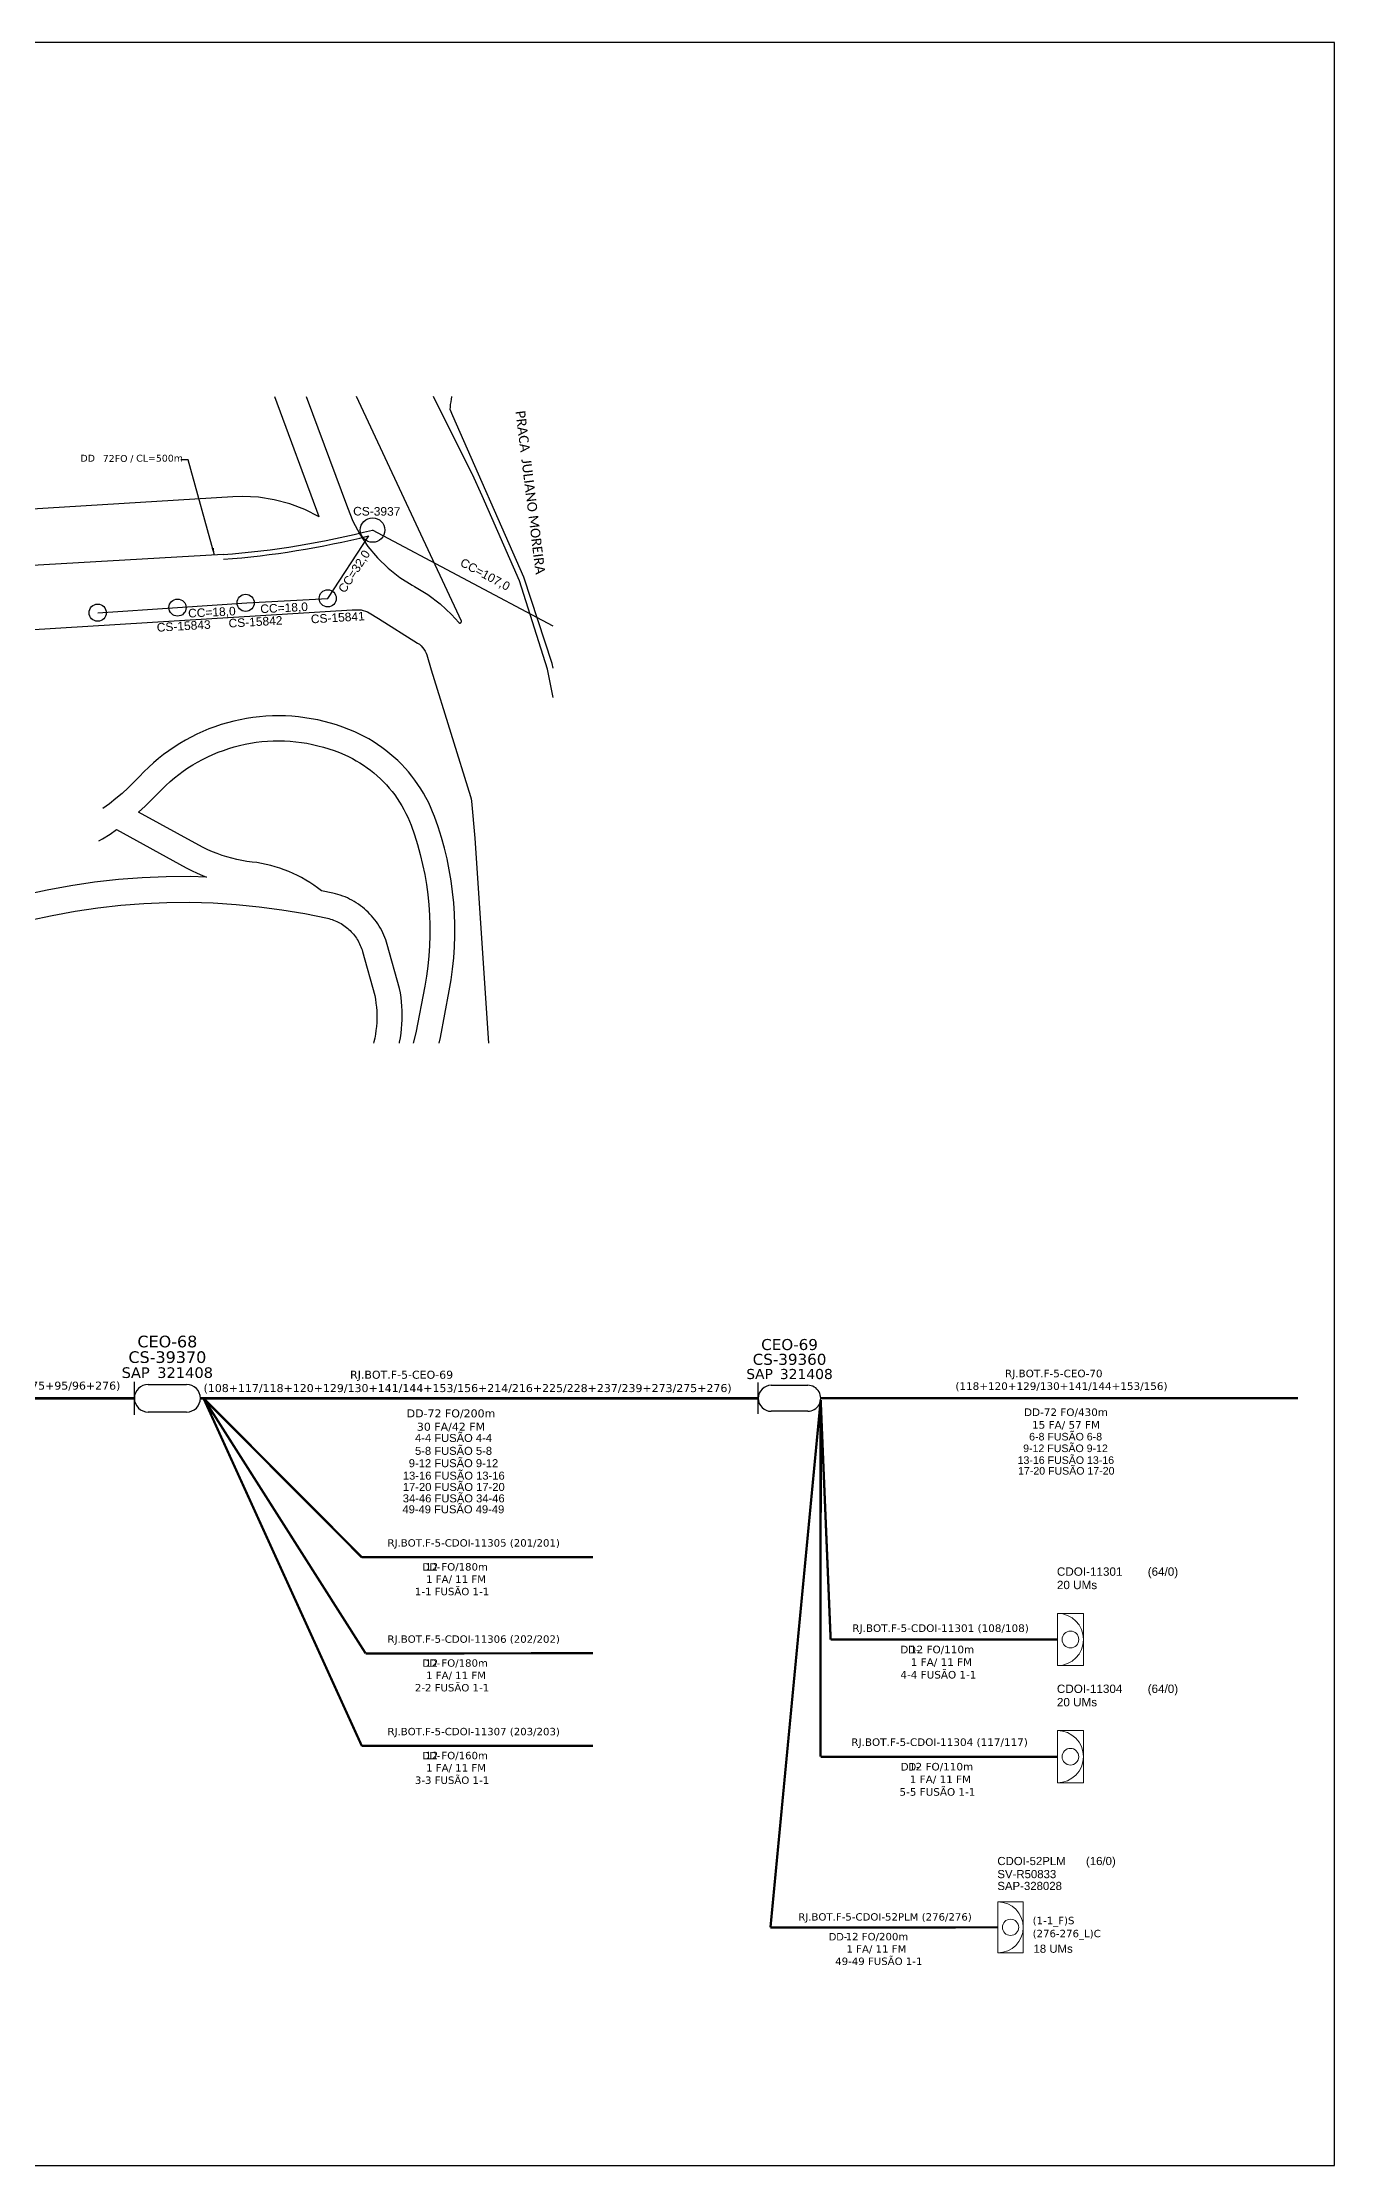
# Model space of a CAD drawing. Header units: millimetres. Extents: x 891 to 2640, y 408 to 1002.
# Drawn here: x 1368 to 1730, y 408 to 1002 of the extents above; entities that cross this region are included whole.
import ezdxf
from ezdxf.enums import TextEntityAlignment as Align

# ---------------------------------------------------------------- set-up
doc = ezdxf.new("R2010")
doc.units = ezdxf.units.MM
doc.layers.add("20.0-LEGENDA DOS CDO'S", color=1, linetype='Continuous', lineweight=0)
doc.layers.add('20.1-CDO_INTERIOR', color=1, linetype='Continuous', lineweight=0)
for name, color, linetype in [('20.4-CEOS', 1, 'Continuous'), ('CAP a instalar', 1, 'Continuous'), ('CD a instalar', 1, 'Continuous'), ('CEOS', 1, 'Continuous'), ('label_cabos', 7, 'Continuous'), ('Legenda', 1, 'Continuous'), ('ml', 1, 'Continuous'), ('surveys legendas', 7, 'Continuous')]:
    doc.layers.add(name, color=color, linetype=linetype)
doc.layers.add('EXTRA', color=50, linetype='Continuous', plot=False)
doc.styles.add('ARIAL', font='arial.ttf')
doc.styles.add('Legend', font='calibri.ttf')
doc.styles.add('siredit', font='verdana.ttf')
doc.dimstyles.new('CC', dxfattribs={"dimtxt": 1, "dimasz": 2, "dimexe": 0.18, "dimexo": 0.0625, "dimgap": 0.09, "dimtad": 0, "dimdec": 0, "dimrnd": 1, "dimzin": 0, "dimdsep": 46, "dimtxsty": 'siredit', "dimblk": 'NONE', "dimcen": 0, "dimse1": 1, "dimse2": 1, "dimsd1": 1, "dimsd2": 1, "dimclrt": 7, "dimadec": 0, "dimazin": 0, "dimtfac": 1, "dimtdec": 0, "dimtofl": 0, "dimtmove": 0, "dimatfit": 3, "dimfxl": 0, "dimtolj": 1, "dimtzin": 0, "dimarcsym": 0})

# ---------------------------------------------------------------- blocks, each defined once
blk = doc.blocks.new('LEGENDA DOS CABOS')
at = {"layer": 'EXTRA', "color": 0, "style": 'siredit'}
for tag, p in [('ID', (4.6, 0.97)), ('XX', (9.03, 0.97))]:
    blk.add_attdef(tag, text='', height=0.48, rotation=359.69, dxfattribs=at).set_placement(p, align=Align.MIDDLE_CENTER)
at = {"layer": 'Legenda', "color": 0, "style": 'siredit'}
for tag, p in [('TIPO_CABO', (1.31, 0)), ('CABO', (4.69, -0.05)), ('/', (6.81, -0.05)), ('METROS', (10.03, -0.05))]:
    blk.add_attdef(tag, text='', height=0.8, rotation=359.69, dxfattribs=at).set_placement(p, align=Align.MIDDLE_CENTER)
blk = doc.blocks.new('_None')
blk = doc.blocks.new('CDOI_INT')
at = {"layer": '20.1-CDO_INTERIOR', "color": 0, "lineweight": 18}
blk.add_lwpolyline([(4.25, -4.25), (4.25, 4.25), (0, 4.25), (0, -4.25)], close=True, dxfattribs=at)
blk.add_circle((2.12, 0), 1.36, dxfattribs=at)
blk.add_arc((0, 0), 4.25, 270, 90, dxfattribs=at)
at = {"layer": "20.0-LEGENDA DOS CDO'S", "color": 0, "style": 'ARIAL'}
for tag, p in [('CDO_N', (-0.08, 10.38)), ('SPLITER_1', (21.18, 10.38)), ('SAP', (-0.08, 6.23)), ('SURVEY', (-0.08, 8.2)), ('SPLITER_2', (21.19, 8.68)), ('1:XX', (5.94, -2.22)), ('UMS', (5.94, -4.24))]:
    blk.add_attdef(tag, p, '', height=1.36, dxfattribs=at)
blk.add_attdef('FIBRAS_UTILIZADAS', text='', height=1.36, dxfattribs=at).set_placement((15.34, 10.38), align=Align.CENTER)

msp = doc.modelspace()

# ---------------------------------------------------------------- linework, layer by layer
msp.add_lwpolyline([(891.21, 408.06), (1729.77, 408.06), (1729.77, 1002.06), (891.21, 1002.06), (891.21, 408.06)])
at = {"color": 4, "linetype": 'Continuous'}
for points in [[(1433.2, 903), (1445.63, 869.45)], [(1442.01, 903), (1453.58, 871.98)], [(1453.58, 871.98), (1455.12, 868.13), (1457.05, 864.47), (1459.34, 861.03), (1461.99, 857.85), (1464.96, 854.95), (1468.22, 852.39), (1471.72, 850.18), (1472.36, 849.83), (1476.08, 847.59), (1479.55, 844.98), (1482.73, 842.02), (1484.72, 839.79), (1484.74, 839.75), (1484.78, 839.73), (1484.82, 839.69), (1484.85, 839.67), (1484.9, 839.65), (1484.94, 839.64), (1484.98, 839.63), (1485.03, 839.62), (1485.07, 839.62), (1485.12, 839.62), (1485.16, 839.63), (1485.2, 839.64), (1485.25, 839.67), (1485.28, 839.68), (1485.32, 839.71), (1485.36, 839.74), (1485.39, 839.77), (1485.42, 839.81), (1485.44, 839.85), (1485.45, 839.88), (1485.48, 839.93), (1485.49, 839.98), (1485.49, 840.01), (1485.49, 840.06), (1485.49, 840.11), (1485.48, 840.15), (1485.46, 840.19), (1456.15, 903)], [(1511.15, 818.82), (1509.54, 826.68), (1501.7, 851.41), (1491.33, 875.2), (1488.54, 881.23), (1488.51, 881.26), (1477.63, 903)], [(1511.15, 827.02), (1510.89, 828.32), (1502.98, 852.46), (1483.06, 897.59), (1482.37, 899.38), (1482.41, 900.09), (1482.47, 900.81), (1482.57, 901.52), (1482.68, 902.22), (1482.82, 902.92), (1482.84, 903)], [(1445.63, 869.45), (1445.66, 869.36), (1441.67, 871.39), (1437.47, 872.99), (1433.13, 874.13), (1428.71, 874.82), (1424.23, 875.04), (1421.52, 874.94), (1290.76, 866.96), (1225.25, 864.05), (1203.18, 862.78)], [(1213.42, 818.79), (1212.26, 821.38), (1212.03, 821.96), (1211.86, 822.57), (1211.77, 823.2), (1211.73, 823.82), (1211.77, 824.44), (1211.86, 825.07), (1212.03, 825.68), (1212.25, 826.26), (1212.54, 826.82), (1212.87, 827.35), (1213.27, 827.84), (1213.71, 828.28), (1214.2, 828.68), (1214.73, 829.02), (1215.28, 829.3), (1215.87, 829.53), (1216.48, 829.7), (1217.1, 829.8), (1217.43, 829.82), (1323.46, 835.21), (1323.54, 835.21), (1454.9, 843.28)], [(1454.9, 843.28), (1456.14, 843.35), (1456.78, 843.36), (1457.4, 843.3), (1458.01, 843.17), (1458.61, 842.99), (1459.19, 842.74), (1459.69, 842.45), (1462.26, 840.85)], [(1462.26, 840.85), (1473.21, 834.03), (1473.73, 833.67), (1474.2, 833.25), (1474.63, 832.79), (1475.01, 832.29), (1475.34, 831.75), (1475.6, 831.18), (1475.77, 830.7), (1477.06, 826.53), (1488.04, 791.05), (1488.19, 790.44), (1488.28, 789.83), (1489.23, 779.47), (1493.02, 722.09)], [(1479.21, 722.09), (1479.62, 723.67), (1482.08, 736.71), (1482.61, 739.76), (1483.03, 742.83), (1483.34, 745.91), (1483.55, 749), (1483.66, 752.1), (1483.66, 755.2), (1483.56, 758.29), (1483.35, 761.38), (1483.03, 764.46), (1482.62, 767.53), (1482.09, 770.58), (1481.47, 773.62), (1480.74, 776.63), (1479.91, 779.61), (1478.98, 782.57), (1477.95, 785.49), (1477.42, 786.84), (1476.85, 788.17), (1476.23, 789.49), (1475.56, 790.77), (1474.85, 792.04), (1474.09, 793.28), (1473.29, 794.49), (1472.45, 795.68), (1471.57, 796.83), (1470.65, 797.96), (1469.7, 799.05), (1468.7, 800.11), (1467.67, 801.13), (1466.6, 802.11), (1465.5, 803.06), (1464.37, 803.97), (1463.21, 804.84), (1462.01, 805.67), (1460.79, 806.45), (1459.55, 807.2), (1458.27, 807.9), (1456.98, 808.55), (1455.66, 809.16), (1453.98, 809.87), (1452.28, 810.52), (1450.55, 811.11), (1448.81, 811.64), (1447.04, 812.11), (1445.27, 812.52), (1443.48, 812.87), (1441.68, 813.15), (1439.87, 813.38), (1438.05, 813.54), (1436.23, 813.64), (1434.41, 813.68), (1432.58, 813.65), (1430.76, 813.56), (1428.95, 813.41), (1427.14, 813.19), (1425.33, 812.92), (1423.54, 812.58), (1421.76, 812.18), (1420, 811.72), (1418.25, 811.2), (1416.52, 810.62), (1414.82, 809.98), (1413.13, 809.28), (1411.47, 808.52), (1409.84, 807.71), (1408.24, 806.84), (1406.66, 805.92), (1405.12, 804.94), (1403.62, 803.91), (1402.15, 802.83), (1400.72, 801.7), (1399.33, 800.52), (1397.98, 799.3), (1396.67, 798.02), (1395.41, 796.71), (1393.84, 795.07), (1392.21, 793.48), (1390.53, 791.96), (1388.8, 790.49), (1387.02, 789.08), (1385.19, 787.73)], [(1446.3, 764.73), (1445.24, 765.54), (1444.16, 766.31), (1443.05, 767.04), (1441.92, 767.73), (1440.76, 768.39), (1439.58, 769), (1438.38, 769.57), (1437.17, 770.1), (1435.93, 770.59), (1434.68, 771.03), (1433.41, 771.43), (1432.13, 771.79), (1430.84, 772.1), (1429.54, 772.37), (1428.23, 772.59), (1426.91, 772.76), (1425.49, 772.95), (1424.07, 773.19), (1422.67, 773.47), (1421.28, 773.81), (1419.89, 774.2), (1418.53, 774.63), (1417.18, 775.11), (1415.84, 775.64), (1414.53, 776.21), (1413.24, 776.83), (1411.97, 777.5), (1395.16, 786.69), (1397.01, 788.38), (1398.81, 790.13), (1400.55, 791.94), (1401.65, 793.09), (1402.78, 794.19), (1403.95, 795.25), (1405.16, 796.28), (1406.4, 797.26), (1407.67, 798.19), (1408.98, 799.09), (1410.32, 799.94), (1411.68, 800.74), (1413.07, 801.49), (1414.49, 802.2), (1415.93, 802.85), (1417.39, 803.46), (1418.87, 804.01), (1420.37, 804.52), (1421.89, 804.97), (1423.42, 805.37), (1424.96, 805.72), (1426.51, 806.01), (1428.08, 806.25), (1429.65, 806.44), (1431.23, 806.57), (1432.81, 806.64), (1434.39, 806.67), (1435.97, 806.64), (1437.55, 806.55), (1439.13, 806.41), (1440.7, 806.21), (1442.26, 805.97), (1443.81, 805.66), (1445.35, 805.31), (1446.88, 804.9), (1448.4, 804.44), (1449.89, 803.93), (1451.37, 803.36), (1452.83, 802.75), (1453.93, 802.24), (1455, 801.7), (1456.06, 801.11), (1457.1, 800.5), (1458.12, 799.84), (1459.11, 799.15), (1460.08, 798.43), (1461.02, 797.67), (1461.94, 796.88), (1462.82, 796.06), (1463.68, 795.21), (1464.51, 794.33), (1465.31, 793.42), (1466.07, 792.49), (1466.81, 791.53), (1467.51, 790.54), (1468.17, 789.53), (1468.8, 788.5), (1469.39, 787.45), (1469.95, 786.37), (1470.46, 785.28), (1470.94, 784.17), (1471.38, 783.05), (1472.33, 780.35), (1473.19, 777.62), (1473.96, 774.87), (1474.63, 772.09), (1475.21, 769.29), (1475.69, 766.47), (1476.08, 763.64), (1476.36, 760.79), (1476.56, 757.94), (1476.65, 755.08), (1476.65, 752.22), (1476.56, 749.36), (1476.36, 746.51), (1476.07, 743.66), (1475.68, 740.83), (1475.2, 738.01), (1472.73, 724.97), (1472.01, 722.09)], [(1384.04, 778.65), (1385.06, 779.25), (1387.18, 780.6), (1388.99, 781.84), (1408.51, 771.17), (1410, 770.39), (1411.52, 769.66), (1413.07, 768.98), (1414.12, 768.57), (1414.12, 768.57), (1409.62, 768.69), (1402.9, 768.65), (1396.2, 768.36), (1389.51, 767.85), (1382.83, 767.1), (1376.19, 766.12), (1369.59, 764.9), (1363.04, 763.46)], [(1364.71, 756.45), (1371.02, 757.84), (1377.37, 759.01), (1383.76, 759.96), (1390.18, 760.68), (1396.63, 761.18), (1403.08, 761.45), (1409.54, 761.49), (1416, 761.31), (1422.45, 760.9), (1428.87, 760.27), (1435.28, 759.42), (1441.65, 758.33), (1447.97, 757.03), (1448.42, 756.92), (1448.86, 756.8), (1449.3, 756.66), (1449.73, 756.51), (1450.16, 756.34), (1450.58, 756.16), (1450.99, 755.96), (1451.4, 755.75), (1451.8, 755.52), (1452.19, 755.28), (1452.57, 755.03), (1452.95, 754.76), (1453.31, 754.48), (1453.66, 754.19), (1454.01, 753.88), (1454.34, 753.57), (1454.66, 753.24), (1454.97, 752.9), (1455.27, 752.55), (1455.56, 752.19), (1455.83, 751.83), (1456.09, 751.45), (1456.34, 751.06), (1456.57, 750.67), (1456.79, 750.26), (1457, 749.85), (1457.19, 749.44), (1457.36, 749.01), (1457.52, 748.58), (1457.67, 748.15), (1457.8, 747.71), (1461.24, 735.43), (1461.43, 734.36), (1461.58, 733.28), (1461.69, 732.19), (1461.77, 731.1), (1461.81, 730.01), (1461.8, 728.92), (1461.77, 727.83), (1461.69, 726.74), (1461.57, 725.66), (1461.42, 724.58), (1461.23, 723.5), (1461, 722.43), (1460.92, 722.09)], [(1468.13, 722.09), (1468.19, 722.37), (1468.42, 723.61), (1468.6, 724.86), (1468.75, 726.11), (1468.85, 727.36), (1468.91, 728.62), (1468.93, 729.88), (1468.91, 731.13), (1468.84, 732.39), (1468.74, 733.64), (1468.59, 734.89), (1468.4, 736.14), (1468.17, 737.37), (1464.74, 749.65), (1464.53, 750.33), (1464.31, 751), (1464.06, 751.66), (1463.78, 752.32), (1463.49, 752.96), (1463.17, 753.6), (1462.83, 754.22), (1462.47, 754.83), (1462.09, 755.43), (1461.69, 756.01), (1461.27, 756.58), (1460.82, 757.14), (1460.36, 757.68), (1459.88, 758.2), (1459.39, 758.7), (1458.87, 759.19), (1458.34, 759.66), (1457.79, 760.11), (1457.23, 760.54), (1456.65, 760.96), (1456.06, 761.35), (1455.46, 761.72), (1454.84, 762.07), (1454.21, 762.4), (1453.57, 762.7), (1452.92, 762.99), (1452.27, 763.25), (1451.6, 763.49), (1450.92, 763.7), (1450.24, 763.89), (1449.55, 764.06), (1446.3, 764.73)]]:
    msp.add_lwpolyline(points, dxfattribs=at)
at = {"color": 0, "ltscale": 7, "const_width": 0.644}
for points in [[(1413.33, 622.72), (1457.61, 578.26)], [(1458.68, 551.35), (1413.33, 622.72)], [(1413.33, 622.72), (1457.61, 525.47)], [(1457.61, 578.26), (1522.3, 578.29)], [(1458.68, 551.35), (1522.3, 551.38)], [(1457.61, 525.47), (1522.3, 525.51)]]:
    msp.add_lwpolyline(points, dxfattribs=at)
at = {"color": 1, "ltscale": 7, "const_width": 0.644}
for points in [[(1571.95, 474.67), (1586, 622.24)], [(1571.95, 474.67), (1635.57, 474.71)]]:
    msp.add_lwpolyline(points, dxfattribs=at)
at = {"layer": '20.4-CEOS', "color": 5}
for p, q in [((1393.97, 618.08), (1393.97, 627.35)), ((1397.82, 626.56), (1408.6, 626.56)), ((1568.54, 618.33), (1568.54, 627.11)), ((1572.18, 626.36), (1582.39, 626.36)), ((1408.6, 618.87), (1397.82, 618.87)), ((1582.39, 619.08), (1572.18, 619.08))]:
    msp.add_line(p, q, dxfattribs=at)
for centre, major_axis, start_param, end_param in [((1397.82, 622.72), (-2.72, 2.72), -0.785398, 2.356194), ((1408.6, 622.72), (2.72, 2.72), 3.926991, 7.068583), ((1572.18, 622.72), (-2.57, 2.57), -0.785398, 2.356194), ((1582.39, 622.72), (-2.57, 2.57), 2.356194, 5.497787)]:
    msp.add_ellipse(centre, major_axis=major_axis, ratio=1, start_param=start_param, end_param=end_param, dxfattribs=at)
at = {"layer": 'CAP a instalar', "color": 8, "ltscale": 7}
for p, q in [((1448.08, 846.53), (1459.55, 864.01)), ((1383.71, 842.51), (1406.06, 843.95)), ((1406.06, 843.95), (1425.45, 845.32)), ((1425.45, 845.32), (1448.08, 846.53))]:
    msp.add_line(p, q, dxfattribs=at)
at = {"layer": 'CAP a instalar', "color": 7, "ltscale": 7}
for p, q in [((1511.15, 838.72), (1460.62, 865.64)), ((1460.62, 865.64), (1460.62, 865.64)), ((1418.79, 858.77), (1317.87, 852.97))]:
    msp.add_line(p, q, dxfattribs=at)
at = {"layer": 'CAP a instalar', "color": 5, "ltscale": 7, "const_width": 0.696}
msp.add_lwpolyline([(1232.35, 669.11), (1232.3, 622.72), (1393.97, 622.72)], dxfattribs=at)
at = {"layer": 'CAP a instalar', "color": 0, "ltscale": 7}
for points, const_width in [([(1412.45, 622.72), (1568.54, 622.72)], 0.696), ([(1586, 622.24), (1585.98, 522.42)], 0.659), ([(1586, 622.24), (1588.79, 555.21)], 0.659), ([(1586.03, 622.72), (1719.54, 622.72)], 0.659), ([(1588.79, 555.21), (1652.24, 555.24)], 0.659), ([(1585.98, 522.42), (1652.23, 522.45)], 0.659)]:
    msp.add_lwpolyline(points, dxfattribs=dict(at, const_width=const_width))
at = {"layer": 'CAP a instalar', "color": 7, "ltscale": 7}
msp.add_arc((1399.63, 1106.14), 248.11, 274.42982, 284.22996, dxfattribs=at)
at = {"layer": 'CAP a instalar', "color": 8, "ltscale": 7}
msp.add_arc((1399.63, 1106.14), 249.43, 274.42982, 283.90003, dxfattribs=at)
at = {"layer": 'ml', "color": 5}
for centre, radius in [((1460.62, 865.64), 3.43), ((1383.71, 842.51), 2.4), ((1406.06, 843.95), 2.4), ((1425.11, 845.28), 2.4), ((1448.08, 846.53), 2.4)]:
    msp.add_circle(centre, radius, dxfattribs=at)

# ---------------------------------------------------------------- block references
at = {"color": 1, "ltscale": 7}
ref = msp.add_blockref('CDOI_INT', (1635.57, 474.71), dxfattribs=dict(at, xscale=1.677251095887768, yscale=1.677251095887214, zscale=1.677251095887244))
ref.add_attrib('CDO_N', 'CDOI-52PLM', (1635.43, 492.12), dxfattribs={"layer": "20.0-LEGENDA DOS CDO'S", "color": 0, "height": 2.282, "style": 'ARIAL'})
ref.add_attrib('FIBRAS_UTILIZADAS', '       (16/0)', dxfattribs={"layer": "20.0-LEGENDA DOS CDO'S", "color": 0, "height": 2.2815, "style": 'ARIAL'}).set_placement((1661.3, 492.12), align=Align.CENTER)
ref.add_attrib('SURVEY', 'SV-R50833', (1635.44, 488.46), dxfattribs={"layer": "20.0-LEGENDA DOS CDO'S", "color": 0, "height": 2.282, "style": 'ARIAL'})
ref.add_attrib('SAP', 'SAP-328028', (1635.43, 485.15), dxfattribs={"layer": "20.0-LEGENDA DOS CDO'S", "color": 0, "height": 2.282, "style": 'ARIAL'})
ref.add_attrib('UMS', '18 UMs', (1645.54, 467.59), dxfattribs={"layer": "20.0-LEGENDA DOS CDO'S", "color": 0, "height": 2.282, "style": 'ARIAL'})
at = {"layer": 'CAP a instalar', "color": 0, "ltscale": 7}
ref = msp.add_blockref('CDOI_INT', (1652.24, 555.24), dxfattribs=dict(at, xscale=1.717728911173338, yscale=1.71772891117348, zscale=1.717728911173514))
ref.add_attrib('CDO_N', 'CDOI-11301', (1652.1, 573.07), dxfattribs={"layer": "20.0-LEGENDA DOS CDO'S", "color": 0, "height": 2.337, "style": 'ARIAL'})
ref.add_attrib('FIBRAS_UTILIZADAS', '       (64/0)', dxfattribs={"layer": "20.0-LEGENDA DOS CDO'S", "color": 0, "height": 2.3366, "style": 'ARIAL'}).set_placement((1678.59, 573.07), align=Align.CENTER)
ref.add_attrib('SURVEY', '20 UMs', (1652.1, 569.33), dxfattribs={"layer": "20.0-LEGENDA DOS CDO'S", "color": 0, "height": 2.337, "style": 'ARIAL'})
ref = msp.add_blockref('CDOI_INT', (1652.23, 522.45), dxfattribs=dict(at, xscale=1.717728911173338, yscale=1.71772891117348, zscale=1.717728911173514))
ref.add_attrib('CDO_N', 'CDOI-11304', (1652.09, 540.28), dxfattribs={"layer": "20.0-LEGENDA DOS CDO'S", "color": 0, "height": 2.337, "style": 'ARIAL'})
ref.add_attrib('FIBRAS_UTILIZADAS', '       (64/0)', dxfattribs={"layer": "20.0-LEGENDA DOS CDO'S", "color": 0, "height": 2.3366, "style": 'ARIAL'}).set_placement((1678.58, 540.28), align=Align.CENTER)
ref.add_attrib('SURVEY', '20 UMs', (1652.09, 536.54), dxfattribs={"layer": "20.0-LEGENDA DOS CDO'S", "color": 0, "height": 2.337, "style": 'ARIAL'})
at = {"layer": 'label_cabos'}
ref = msp.add_blockref('LEGENDA DOS CABOS', (1376.93, 885.73), dxfattribs=dict(at, xscale=2.40000000000069, yscale=2.400000000000687, zscale=2.400000000000667, rotation=0.329970618460889))
ref.add_attrib('CABO', ' 72FO', dxfattribs={"layer": 'Legenda', "color": 0, "height": 1.92, "rotation": 0.01998, "style": 'siredit'}).set_placement((1388.18, 885.67), align=Align.MIDDLE_CENTER)
ref.add_attrib('METROS', 'CL=500m', dxfattribs={"layer": 'Legenda', "color": 0, "height": 1.92, "rotation": 0.01998, "style": 'siredit'}).set_placement((1401.02, 885.75), align=Align.MIDDLE_CENTER)
ref.add_attrib('/', '/', dxfattribs={"layer": 'Legenda', "color": 0, "height": 1.92, "rotation": 0.01998, "style": 'siredit'}).set_placement((1393.27, 885.7), align=Align.MIDDLE_CENTER)
ref.add_attrib('TIPO_CABO', '  DD', dxfattribs={"layer": 'Legenda', "color": 0, "height": 1.92, "rotation": 0.01998, "style": 'siredit'}).set_placement((1380.09, 885.74), align=Align.MIDDLE_CENTER)

# ---------------------------------------------------------------- texts
at = {"color": 5, "style": 'Legend'}
msp.add_text('PRACA  JULIANO MOREIRA', height=2.7223, rotation=277.11076, dxfattribs=at).set_placement((1500.58, 898.87))
at = {"color": 0, "linetype": 'Continuous', "style": 'ARIAL'}
for s, height, p in [('4-4 FUSÃO 4-4', 2.2386, (1472.5, 610.51)), ('6-8 FUSÃO 6-8', 2.1199, (1644.33, 610.93)), ('9-12 FUSÃO 9-12', 2.2386, (1470.76, 603.45)), ('5-8 FUSÃO 5-8', 2.2386, (1472.5, 606.9)), ('13-16 FUSÃO 13-16', 2.1199, (1641.1, 604.36)), ('9-12 FUSÃO 9-12', 2.1199, (1642.65, 607.67)), ('13-16 FUSÃO 13-16', 2.2386, (1469.09, 599.96)), ('17-20 FUSÃO 17-20', 2.1199, (1641.22, 601.37)), ('34-46 FUSÃO 34-46', 2.2386, (1469.08, 593.61)), ('17-20 FUSÃO 17-20', 2.2386, (1469.09, 596.8))]:
    msp.add_text(s, height=height, dxfattribs=at).set_placement(p)
at = {"color": 1, "linetype": 'Continuous', "style": 'ARIAL'}
msp.add_text('49-49 FUSÃO 49-49', height=2.2386, dxfattribs=at).set_placement((1468.97, 590.55))
at = {"color": 0, "linetype": 'Continuous', "insert": (1482.56, 618.36), "char_height": 2.2386, "width": 69.687, "attachment_point": 5, "style": 'ARIAL'}
msp.add_mtext('{\\fVerdana|b0|i0|c0|p34;\\C256;\\PDD-72 FO/200m\\P30 FA/42 FM}', dxfattribs=at)
at = {"color": 0, "linetype": 'Continuous'}
for s, insert, char_height, width, attachment_point in [('{\\fVerdana|b0|i0|c0|p34;\\PDD-72 FO/430m\\P15 FA/ 57 FM}', (1654.64, 618.69), 2.1199, 65.9914, 5), ('{\\fVerdana|b0|i0|c0|p34;\\P\\pxi3.3647;RJ.BOT.F-5-CDOI-11305 (201/201)}', (1457.83, 586.75), 2.07, 64.4364, 1), ('{\\fVerdana|b0|i0|c0|p34;\\P\\pi18.359;12 FO/180m\\P\\pi18.598;1 FA/ 11 FM\\P\\pi15.462;1-1 FUSÃO 1-1}', (1457, 580.05), 2.07, 64.4364, 1), ('DD-', (1474.6, 576.58), 2.07, 17.8544, 1), ('{\\fVerdana|b0|i0|c0|p34;\\P\\pi17;12 FO/110m\\P\\pi17.22;1 FA/ 11 FM\\P\\pi14.32;4-4 FUSÃO 1-1}', (1593.99, 557.04), 2.1199, 65.9914, 1), ('{\\fVerdana|b0|i0|c0|p34;\\P\\pxi3.3647;RJ.BOT.F-5-CDOI-11307 (203/203)}', (1457.83, 533.97), 2.07, 64.4364, 1), ('{\\fVerdana|b0|i0|c0|p34;\\P\\pi18.359;12 FO/160m\\P\\pi18.598;1 FA/ 11 FM\\P\\pi15.462;3-3 FUSÃO 1-1}', (1457, 527.26), 2.07, 64.4364, 1), ('DD-', (1474.6, 523.79), 2.07, 17.8544, 1), ('{\\fVerdana|b0|i0|c0|p34;\\P\\pi17;12 FO/110m\\P\\pi17.22;1 FA/ 11 FM\\P\\pi14.32;5-5 FUSÃO 1-1}', (1593.71, 524.25), 2.1199, 65.9914, 1)]:
    msp.add_mtext(s, dxfattribs=dict(at, insert=insert, char_height=char_height, width=width, attachment_point=attachment_point))
at = {"color": 0, "ltscale": 7, "char_height": 2.07, "attachment_point": 1}
for s, insert, width in [('{\\fVerdana|b0|i0|c0|p34;\\P\\pxi3.3647;RJ.BOT.F-5-CDOI-11306 (202/202)}', (1457.83, 559.84), 64.4364), ('{\\fVerdana|b0|i0|c0|p34;\\P\\pi18.359;12 FO/180m\\P\\pi18.598;1 FA/ 11 FM\\P\\pi15.462;2-2 FUSÃO 1-1}', (1457, 553.14), 64.4364), ('DD-', (1474.6, 549.67), 17.8544)]:
    msp.add_mtext(s, dxfattribs=dict(at, insert=insert, width=width))
at = {"color": 1, "ltscale": 7, "char_height": 2.07, "width": 64.4364, "attachment_point": 1}
for s, insert in [('{\\fVerdana|b0|i0|c0|p34;\\P\\pi3.365;RJ.BOT.F-5-CDOI-52PLM (276/276)}', (1576.35, 482.12)), ('{\\fVerdana|b0|i0|c0|p34;\\P\\pi18.36;12 FO/200m\\P\\pi18.6;1 FA/ 11 FM\\P\\pi15.46;49-49 FUSÃO 1-1}', (1574.62, 476.6))]:
    msp.add_mtext(s, dxfattribs=dict(at, insert=insert))
at = {"color": 1, "linetype": 'Continuous', "char_height": 2.07, "width": 64.4364, "attachment_point": 1}
for s, insert in [('{\\fVerdana|b0|i0|c0|p34;(1-1_F)S}', (1645.3, 477.65)), ('{\\fVerdana|b0|i0|c0|p34;(276-276_L)C}', (1645.3, 474.01))]:
    msp.add_mtext(s, dxfattribs=dict(at, insert=insert))
at = {"color": 1, "ltscale": 7, "insert": (1588.29, 473.11), "char_height": 2.07, "width": 17.8544, "attachment_point": 1, "style": 'ARIAL'}
msp.add_mtext('DD-', dxfattribs=at)
at = {"layer": '20.4-CEOS', "color": 5, "style": 'siredit'}
for tag, text, height, p in [('CS-39370', 'CS-XXXX', 3.257, (1403.21, 635.87)), ('CEO-68', 'CEOSXXX', 3.257, (1403.21, 640.24)), ('CEO-69', 'CEOSXXX', 3.085, (1577.29, 639.31)), ('CS-39360', 'CS-XXXX', 3.085, (1577.29, 635.17))]:
    msp.add_attdef(tag, text=text, height=height, dxfattribs=at).set_placement(p, align=Align.TOP_CENTER)
at = {"layer": 'CD a instalar', "color": 0, "linetype": 'Continuous', "attachment_point": 1}
for s, insert, char_height, width in [('{\\fVerdana|b0|i0|c0|p34;\\P                                                   RJ.BOT.F-5-CEO-68               \\C1;(105/108+117/120+129/132+141/144+153/156+214/216+225/228+237/239+273/275+95/96+276)}', (1232.41, 634.85), 2.23864, 141.5867), ('{\\fVerdana|b0|i0|c0|p34;\\P               RJ.BOT.F-5-CEO-70      \\P(118+120+129/130+141/144+153/156)}', (1623.69, 634.26), 2.1199, 65.9914), ('{\\fVerdana|b0|i0|c0|p34;\\PRJ.BOT.F-5-CDOI-11301 (108/108)}', (1594.84, 563.01), 2.1199, 65.9914), ('{\\fVerdana|b0|i0|c0|p34;\\PRJ.BOT.F-5-CDOI-11304 (117/117)}', (1594.56, 531.11), 2.1199, 65.9914)]:
    msp.add_mtext(s, dxfattribs=dict(at, insert=insert, char_height=char_height, width=width))
at = {"layer": 'CD a instalar', "color": 1, "linetype": 'Continuous', "insert": (1413.33, 634.17), "char_height": 2.2386, "width": 106.1289, "attachment_point": 1}
msp.add_mtext('{\\fVerdana|b0|i0|c0|p34;\\P              \\C0;                            RJ.BOT.F-5-CEO-69   \\C1;  \\P(108+117/118+120+129/130+141/144+153/156+214/216+225/228+237/239+273/275+276)}', dxfattribs=at)
at = {"layer": 'CD a instalar', "color": 0, "linetype": 'Continuous', "char_height": 2.12, "width": 18.2853, "attachment_point": 1, "style": 'ARIAL'}
for insert in [(1608.34, 553.49), (1608.43, 520.7)]:
    msp.add_mtext('DD-', dxfattribs=dict(at, insert=insert))
at = {"layer": 'CEOS', "color": 5, "style": 'siredit'}
for tag, height, p in [('SAP', 2.98, (1394.35, 629.9)), ('321408', 2.98, (1408.17, 629.9)), ('SAP', 2.83, (1568.9, 629.52)), ('321408', 2.83, (1581.98, 629.52))]:
    msp.add_attdef(tag, text='', height=height, dxfattribs=at).set_placement(p, align=Align.MIDDLE_CENTER)
at = {"layer": 'surveys legendas', "color": 5, "style": 'ARIAL'}
for s, rotation, p in [('CS-3937', 359.54422, (1455.17, 869.73)), ('CS-15843', 3.31468, (1400.31, 837.18)), ('CS-15842', 3.31468, (1420.4, 838.34)), ('CS-15841', 3.31468, (1443.42, 839.53))]:
    msp.add_text(s, height=2.4, rotation=rotation, dxfattribs=at).set_placement(p)
at = {"layer": 'surveys legendas', "color": 0, "style": 'ARIAL'}
for s, rotation, p in [('CC=32,0', 57.23046, (1452.86, 847.83)), ('CC=107,0', 331.59207, (1484.88, 855.81)), ('CC=18,0', 2.84314, (1409.07, 841.14)), ('CC=18,0', 2.84314, (1429.27, 842.37))]:
    msp.add_text(s, height=2.4, rotation=rotation, dxfattribs=at).set_placement(p)

# ---------------------------------------------------------------- leaders
at = {"layer": 'label_cabos'}
msp.add_leader([(1416.43, 858.63), (1408.99, 885.33), (1406.99, 885.33)], dimstyle='CC', override={"dimgap": 0.09, "dimtad": 0}, dxfattribs=at)

doc.saveas('drawing.dxf')
